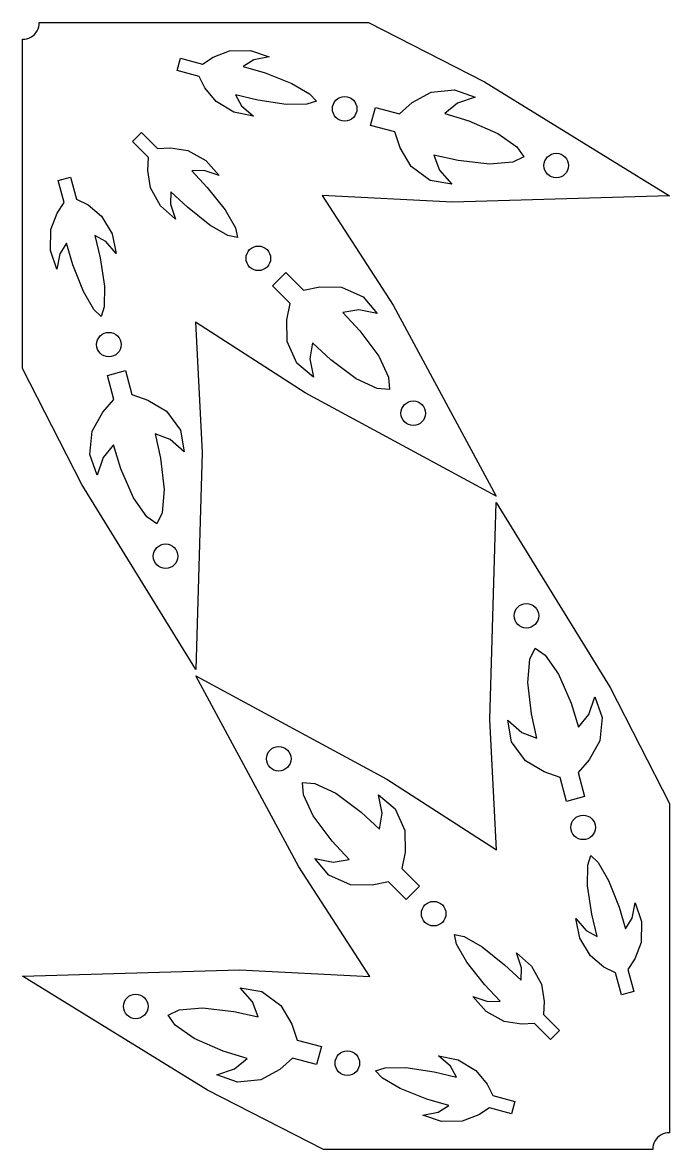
# Model space of a CAD drawing. Header units: metres. Extents: x 10 to 1208, y -2097 to -10.
import ezdxf

# ---------------------------------------------------------------- set-up
doc = ezdxf.new("R2010")
doc.units = ezdxf.units.M

msp = doc.modelspace()

# ---------------------------------------------------------------- linework, layer by layer
at = {"layer": 'CONTOUR'}
for points in [[(650.67, -10), (865.55, -120.04), (1207.75, -330.94), (805.95, -342.48), (564.83, -330.33), (695.91, -533.07), (886.81, -886.81), (533.07, -695.91), (330.33, -564.83), (342.48, -805.95), (330.94, -1207.75), (120.04, -865.55), (10, -650.67), (10, -41), (14.05, -40.73), (18.02, -39.94), (21.86, -38.64), (25.5, -36.85), (28.87, -34.59), (31.92, -31.92), (34.59, -28.87), (36.85, -25.5), (38.64, -21.86), (39.94, -18.02), (40.73, -14.05), (41, -10)], [(567.08, -2096.56), (352.2, -1986.52), (10, -1775.62), (411.8, -1764.08), (652.91, -1776.23), (521.84, -1573.49), (330.94, -1219.75), (684.68, -1410.65), (887.41, -1541.73), (875.27, -1300.61), (886.81, -898.81), (1097.71, -1241.01), (1207.75, -1455.89), (1207.75, -2065.56), (1203.7, -2065.83), (1199.72, -2066.62), (1195.88, -2067.92), (1192.25, -2069.71), (1188.88, -2071.97), (1185.83, -2074.64), (1183.15, -2077.69), (1180.9, -2081.06), (1179.11, -2084.7), (1177.8, -2088.54), (1177.01, -2092.51), (1176.75, -2096.56)]]:
    msp.add_lwpolyline(points, close=True, dxfattribs=at)
at = {"layer": 'HOLES'}
for points in [[(302.52, -76.11), (343.25, -87.02), (363.12, -73.93), (393.48, -62.43), (431.88, -61.67), (466.9, -73.51), (438.07, -79.28), (418.5, -91.23), (458.92, -103.28), (508.29, -122.65), (541.31, -141.93), (553.98, -155.76), (536.1, -161.4), (497.86, -161.59), (445.42, -153.67), (404.39, -143.91), (415.36, -164.03), (437.44, -183.45), (401.19, -176.2), (368.32, -156.34), (347.78, -131.2), (337.11, -109.92), (296.39, -99.01)], [(663.28, -167.06), (707.99, -179.04), (731.51, -158.36), (766.65, -139), (809.82, -134.39), (848.05, -148.23), (815.15, -159.2), (792.09, -178.19), (836.36, -191.85), (890, -215.22), (925.31, -239.97), (938.25, -258.73), (917.66, -268.5), (874.72, -272.27), (816.57, -265.69), (771.41, -255.38), (781.88, -283.37), (804.88, -309.32), (764.86, -302.19), (729.78, -276.6), (709.02, -242.27), (699, -212.6), (654.28, -200.62)], [(230.28, -213.51), (260.09, -243.32), (283.85, -241.93), (315.89, -247.14), (349.53, -265.68), (373.93, -293.45), (346.08, -284.04), (323.16, -284.59), (352.13, -315.24), (385.21, -356.7), (404.17, -389.91), (408.22, -408.22), (389.91, -404.17), (356.7, -385.21), (315.24, -352.13), (284.59, -323.16), (284.04, -346.08), (293.45, -373.93), (265.68, -349.53), (247.14, -315.89), (241.93, -283.85), (243.32, -260.09), (213.51, -230.28)], [(99.01, -296.39), (109.92, -337.11), (131.2, -347.78), (156.34, -368.32), (176.2, -401.19), (183.45, -437.44), (164.03, -415.36), (143.91, -404.39), (153.67, -445.42), (161.59, -497.86), (161.4, -536.1), (155.76, -553.98), (141.93, -541.31), (122.65, -508.29), (103.28, -458.92), (91.23, -418.5), (79.28, -438.07), (73.51, -466.9), (61.67, -431.88), (62.43, -393.48), (73.93, -363.12), (87.02, -343.25), (76.11, -302.52)], [(497.22, -472.66), (529.96, -505.39), (560.66, -499.24), (600.77, -500.04), (640.47, -517.63), (666.66, -548.73), (632.69, -541.78), (603.21, -546.71), (634.72, -580.67), (669.49, -627.73), (687.7, -666.81), (689.53, -689.53), (666.81, -687.7), (627.73, -669.49), (580.67, -634.72), (546.71, -603.21), (541.78, -632.69), (548.73, -666.66), (517.63, -640.47), (500.04, -600.77), (499.24, -560.66), (505.39, -529.96), (472.66, -497.22)], [(200.62, -654.28), (212.6, -699), (242.27, -709.02), (276.6, -729.78), (302.19, -764.86), (309.32, -804.88), (283.37, -781.88), (255.38, -771.41), (265.69, -816.57), (272.27, -874.72), (268.5, -917.66), (258.73, -938.25), (239.97, -925.31), (215.22, -890), (191.85, -836.36), (178.19, -792.09), (159.2, -815.15), (148.23, -848.05), (134.39, -809.82), (139, -766.65), (158.36, -731.51), (179.04, -707.99), (167.06, -663.28)], [(1017.13, -1452.28), (1005.15, -1407.56), (975.48, -1397.54), (941.15, -1376.78), (915.56, -1341.7), (908.43, -1301.68), (934.38, -1324.68), (962.36, -1335.15), (952.06, -1289.99), (945.47, -1231.84), (949.25, -1188.9), (959.02, -1168.31), (977.78, -1181.25), (1002.53, -1216.56), (1025.89, -1270.2), (1039.55, -1314.47), (1058.55, -1291.41), (1069.52, -1258.51), (1083.36, -1296.74), (1078.74, -1339.91), (1059.38, -1375.06), (1038.71, -1398.57), (1050.69, -1443.28)], [(720.52, -1633.9), (687.79, -1601.17), (657.09, -1607.32), (616.97, -1606.52), (577.28, -1588.93), (551.09, -1557.83), (585.06, -1564.78), (614.54, -1559.85), (583.03, -1525.89), (548.25, -1478.83), (530.05, -1439.75), (528.22, -1417.03), (550.94, -1418.86), (590.02, -1437.07), (637.08, -1471.84), (671.04, -1503.35), (675.96, -1473.87), (669.02, -1439.9), (700.12, -1466.09), (717.7, -1505.79), (718.51, -1545.9), (712.36, -1576.6), (745.09, -1609.34)], [(1118.74, -1810.17), (1107.82, -1769.45), (1086.55, -1758.78), (1061.41, -1738.24), (1041.55, -1705.37), (1034.3, -1669.12), (1053.71, -1691.2), (1073.84, -1702.17), (1064.07, -1661.14), (1056.16, -1608.7), (1056.35, -1570.46), (1061.99, -1552.58), (1075.82, -1565.25), (1095.1, -1598.27), (1114.47, -1647.64), (1126.52, -1688.06), (1138.46, -1668.49), (1144.24, -1639.66), (1156.08, -1674.68), (1155.32, -1713.08), (1143.82, -1743.44), (1130.73, -1763.31), (1141.64, -1804.04)], [(987.47, -1893.05), (957.66, -1863.24), (933.9, -1864.63), (901.85, -1859.42), (868.22, -1840.88), (843.81, -1813.11), (871.67, -1822.52), (894.59, -1821.97), (865.61, -1791.32), (832.54, -1749.86), (813.58, -1716.65), (809.53, -1698.34), (827.83, -1702.39), (861.05, -1721.35), (902.5, -1754.43), (933.15, -1783.4), (933.71, -1760.48), (924.3, -1732.63), (952.06, -1757.04), (970.6, -1790.67), (975.82, -1822.71), (974.42, -1846.47), (1004.24, -1876.28)], [(554.47, -1939.5), (509.76, -1927.52), (486.24, -1948.2), (451.1, -1967.56), (407.93, -1972.17), (369.7, -1958.33), (402.59, -1947.36), (425.66, -1928.37), (381.39, -1914.71), (327.74, -1891.34), (292.44, -1866.59), (279.49, -1847.84), (300.08, -1838.07), (343.03, -1834.29), (401.17, -1840.87), (446.34, -1851.18), (435.87, -1823.19), (412.87, -1797.24), (452.89, -1804.37), (487.97, -1829.96), (508.72, -1864.29), (518.75, -1893.96), (563.46, -1905.94)], [(915.22, -2030.45), (874.5, -2019.54), (854.63, -2032.63), (824.26, -2044.13), (785.87, -2044.89), (750.85, -2033.06), (779.68, -2027.28), (799.24, -2015.34), (758.83, -2003.28), (709.46, -1983.91), (676.43, -1964.63), (663.77, -1950.8), (681.65, -1945.16), (719.89, -1944.97), (772.33, -1952.89), (813.36, -1962.65), (802.39, -1942.53), (780.31, -1923.11), (816.56, -1930.37), (849.43, -1950.22), (869.97, -1975.37), (880.64, -1996.64), (921.36, -2007.55)]]:
    msp.add_lwpolyline(points, close=True, dxfattribs=at)
for centre in [(606.38, -169.8), (998.14, -274.77), (446.58, -446.58), (169.8, -606.38), (733.37, -733.37), (274.77, -998.14), (942.98, -1108.42), (484.38, -1373.19), (1047.95, -1500.18), (771.17, -1659.98), (219.61, -1831.79), (611.37, -1936.76)]:
    msp.add_circle(centre, 22.73, dxfattribs=at)

doc.saveas('drawing.dxf')
